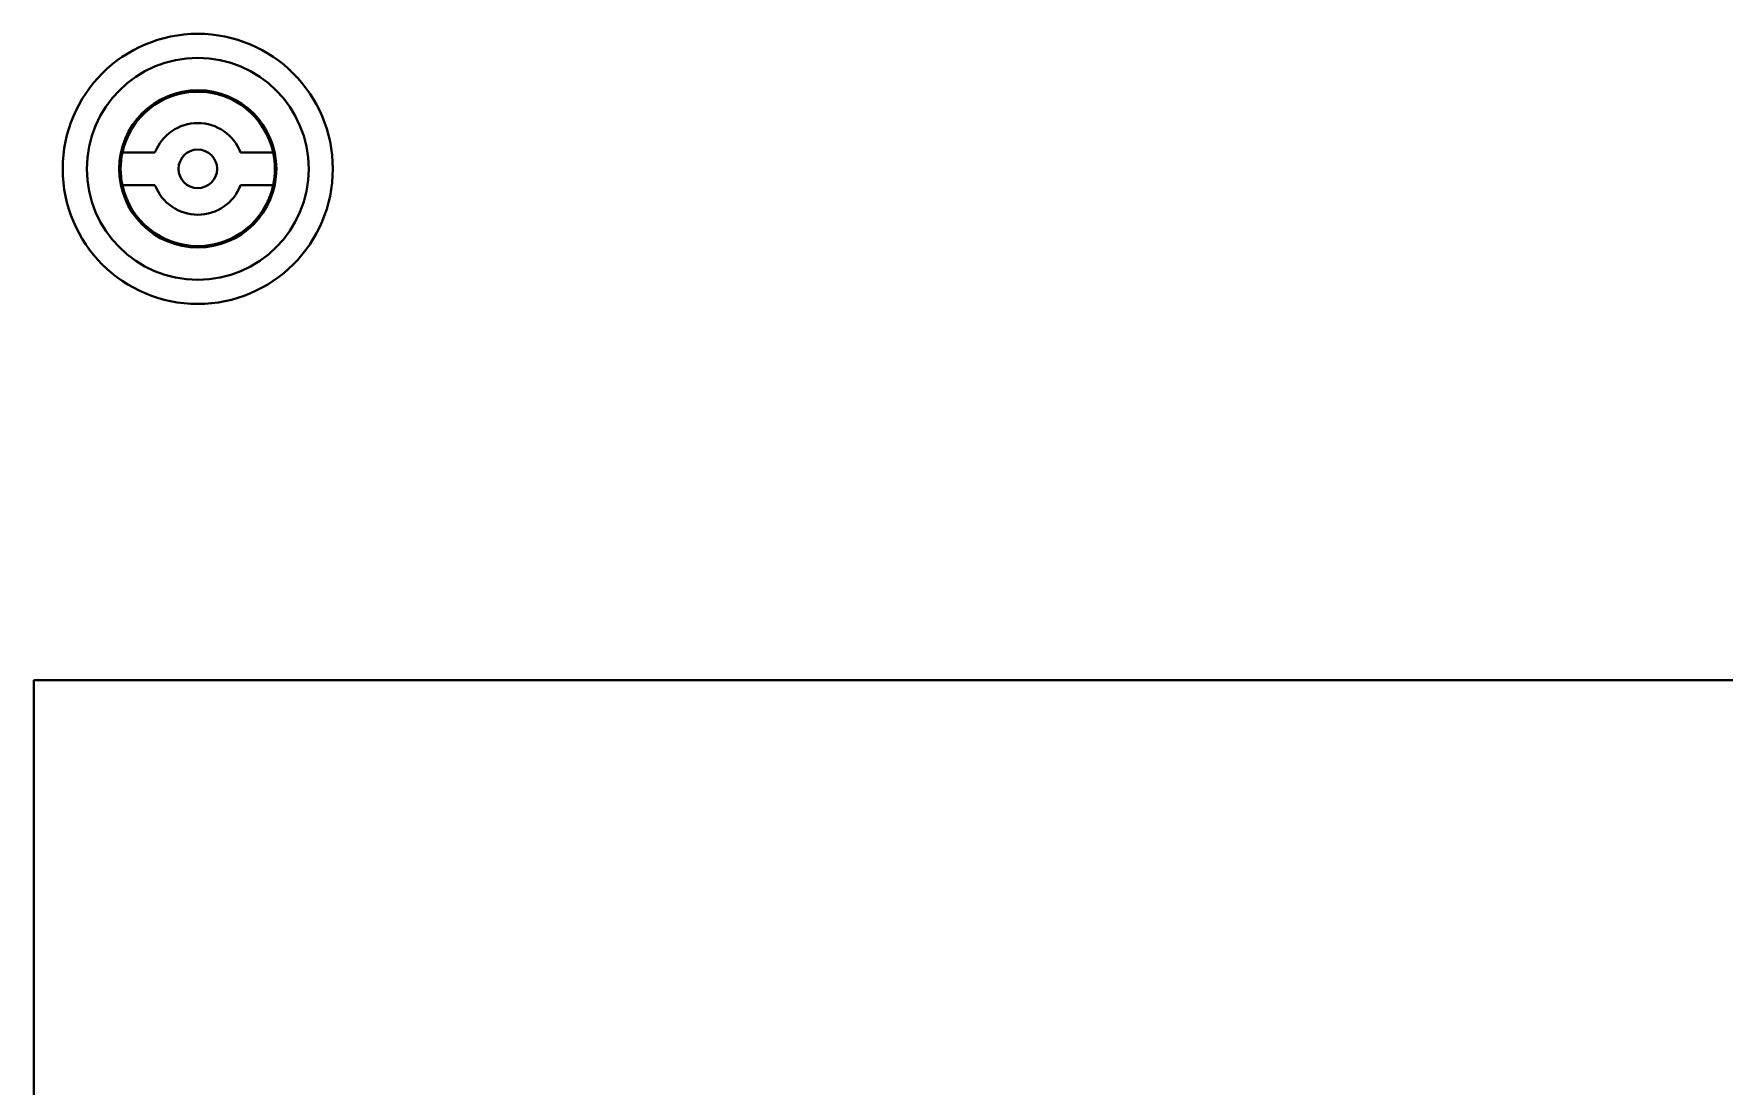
# Model space of a CAD drawing. Header units: millimetres. Extents: x 0 to 4205, y 0 to 2970.
# Drawn here: x 1697.2 to 1872.5, y 1176.7 to 1285.8 of the extents above; entities that cross this region are included whole.
import ezdxf

# ---------------------------------------------------------------- set-up
doc = ezdxf.new("R2010")
doc.units = ezdxf.units.MM
doc.header["$LTSCALE"] = 5
doc.layers.add('가시적인 것(ISO)', color=3, linetype='Continuous', lineweight=40)

msp = doc.modelspace()

# ---------------------------------------------------------------- linework, layer by layer
at = {"layer": '가시적인 것(ISO)'}
for p, q in [((1706.3863, 1273.5175), (1709.7682, 1273.5175)), ((1722.0209, 1273.5175), (1718.639, 1273.5175)), ((1706.3863, 1270.1175), (1709.7682, 1270.1175)), ((1722.0209, 1270.1175), (1718.639, 1270.1175)), ((2007.2036, 1218.8175), (1697.2036, 1218.8175)), ((1697.2036, 1218.8175), (1697.2036, 1009.8175))]:
    msp.add_line(p, q, dxfattribs=at)
for radius in [14, 11.5, 8.15, 2]:
    msp.add_circle((1714.2036, 1271.8175), radius, dxfattribs=at)
for radius, start, end in [(8, 12.268899, 167.731101), (4.75, 20.970961, 159.029039), (8, 167.731101, 192.268899), (8, 347.731101, 12.268899), (8, 192.268899, 347.731101), (4.75, 200.970961, 339.029039)]:
    msp.add_arc((1714.2036, 1271.8175), radius, start, end, dxfattribs=at)

doc.saveas('drawing.dxf')
